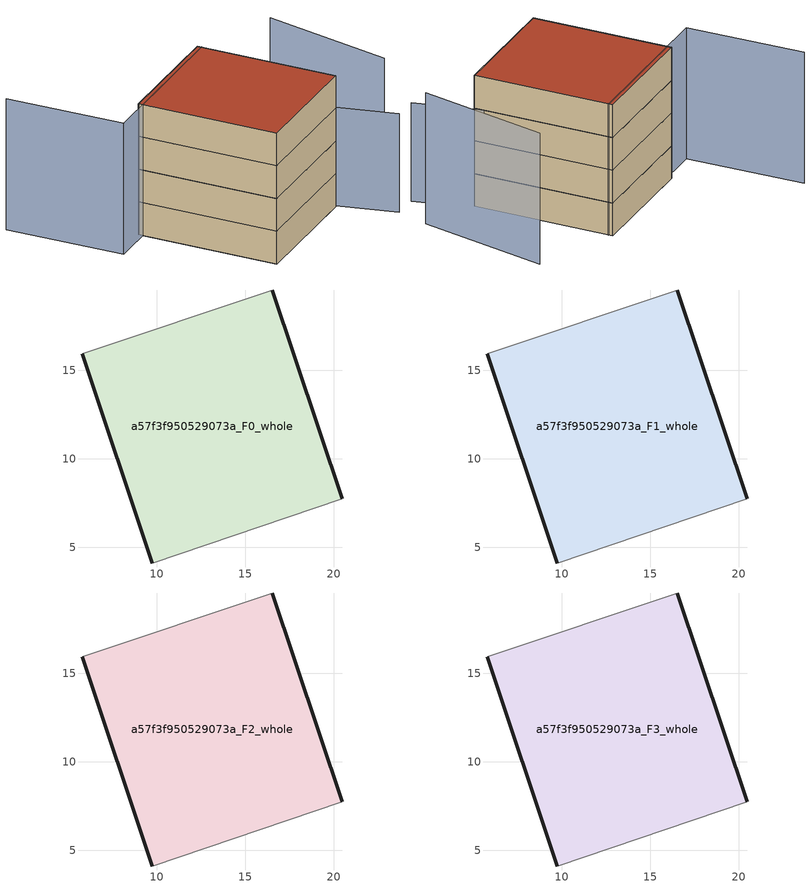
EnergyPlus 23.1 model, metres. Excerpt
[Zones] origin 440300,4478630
a57f3f950529073a_F0_whole
 floor ground (EU_floor_Construction): 20.49,7.72 16.52,19.53 5.78,15.92 9.75,4.11 z0
 wall outside (EU_wall_Construction): 16.52,19.53 20.49,7.72 / 9.75,4.11 5.78,15.92 z0:3
 wall adiabatic (EU_wall_Construction): 5.78,15.92 16.52,19.53 / 20.49,7.72 9.75,4.11 z0:3
a57f3f950529073a_F1_whole
 floor to a57f3f950529073a_F0_whole (EU_floor_Construction): 20.49,7.72 16.52,19.53 5.78,15.92 9.75,4.11 z3
 wall outside (EU_wall_Construction): 16.52,19.53 20.49,7.72 / 9.75,4.11 5.78,15.92 z3:6
 wall adiabatic (EU_wall_Construction): 5.78,15.92 16.52,19.53 / 20.49,7.72 9.75,4.11 z3:6
a57f3f950529073a_F2_whole
 floor to a57f3f950529073a_F1_whole (EU_floor_Construction): 20.49,7.72 16.52,19.53 5.78,15.92 9.75,4.11 z6
 wall outside (EU_wall_Construction): 16.52,19.53 20.49,7.72 / 9.75,4.11 5.78,15.92 z6:9
 wall adiabatic (EU_wall_Construction): 5.78,15.92 16.52,19.53 / 20.49,7.72 9.75,4.11 z6:9
a57f3f950529073a_F3_whole
 floor to a57f3f950529073a_F2_whole (EU_floor_Construction): 20.49,7.72 16.52,19.53 5.78,15.92 9.75,4.11 z9
 wall outside (EU_wall_Construction): 16.52,19.53 20.49,7.72 / 9.75,4.11 5.78,15.92 z9:12
 wall adiabatic (EU_wall_Construction): 5.78,15.92 16.52,19.53 / 20.49,7.72 9.75,4.11 z9:12
 roof outside (EU_roof_Construction): 16.52,19.53 20.49,7.72 9.75,4.11 5.78,15.92 z12
shading: 18.05,12.11 23.35,3.33 z0:9; 16.71,19.22 2.4,14.35 / 2.4,14.35 -1,24.36 / 25.46,7.02 24.28,18.71 z0:12
[Building]
EU S2 Campaign: North Axis=0; Terrain=City; Solar Distribution=FullExterior
[Site:Location]
Madrid: Latitude=40.5; Longitude=-3.5; Time Zone=1; Elevation=609
[SizingPeriod:WeatherFileDays]
AnnualSizingPeriod: Begin Month=1; Begin Day of Month=1; End Month=12; End Day of Month=31; Day of Week for Start Day=Monday; Use Weather File Daylight Saving Period=No; Use Weather File Rain and Snow Indicators=No
[MATERIAL]
EU_InternalMass_Material: Roughness=MediumRough; Thickness=0.1; Conductivity=1; Density=1800; Specific Heat=900; Thermal Absorptance=0.9; Solar Absorptance=0.7; Visible Absorptance=0.7
[MATERIAL:NOMASS] Roughness=MediumRough; Thermal Absorptance=0.9; Solar Absorptance=0.7; Visible Absorptance=0.7
Name | Thermal Resistance
EU_wall_NoMass | 1.60022
EU_roof_NoMass | 1.57597
EU_floor_NoMass | 0.470652
[CONSTRUCTION]
EU_wall_Construction: EU_wall_NoMass
EU_roof_Construction: EU_roof_NoMass
EU_floor_Construction: EU_floor_NoMass
EU_InternalMass_Construction: EU_InternalMass_Material
[ZONE] Type=1; Multiplier=1; Ceiling Height=autocalculate; Volume=423.462; Floor Area=autocalculate; Part of Total Floor Area=Yes
a57f3f950529073a_F0_whole; a57f3f950529073a_F1_whole; a57f3f950529073a_F2_whole; a57f3f950529073a_F3_whole
[INTERNALMASS] Construction=EU_InternalMass_Construction; Surface Area=141.154
Name | Zone or ZoneList
a57f3f950529073a_F0_whole_EU_InternalMass | a57f3f950529073a_F0_whole
a57f3f950529073a_F1_whole_EU_InternalMass | a57f3f950529073a_F1_whole
a57f3f950529073a_F2_whole_EU_InternalMass | a57f3f950529073a_F2_whole
a57f3f950529073a_F3_whole_EU_InternalMass | a57f3f950529073a_F3_whole
[OTHEREQUIPMENT] Fuel Type=Electricity; Design Level Calculation Method=Watts/Area; Power per Zone Floor Area=1; Fraction Latent=0; Fraction Radiant=0; Fraction Lost=0; Carbon Dioxide Generation Rate=0; EndUse Subcategory=EU_Step8_InternalGains
Name | Zone or ZoneList or Space or SpaceList | Schedule
EU_Step8_InternalGain_a57f3f950529073a_F0_whole_f000 | a57f3f950529073a_F0_whole | EU_Step8_GainSchedule_a57f3f950529073a_F0_whole_f000
EU_Step8_InternalGain_a57f3f950529073a_F1_whole_f000 | a57f3f950529073a_F1_whole | EU_Step8_GainSchedule_a57f3f950529073a_F1_whole_f000
EU_Step8_InternalGain_a57f3f950529073a_F2_whole_f000 | a57f3f950529073a_F2_whole | EU_Step8_GainSchedule_a57f3f950529073a_F2_whole_f000
EU_Step8_InternalGain_a57f3f950529073a_F3_whole_f000 | a57f3f950529073a_F3_whole | EU_Step8_GainSchedule_a57f3f950529073a_F3_whole_f000
[ZONEVENTILATION:DESIGNFLOWRATE] Schedule=EU_AlwaysOn; Design Flow Rate Calculation Method=AirChanges/Hour; Air Changes per Hour=0.480704; Ventilation Type=Natural; Fan Pressure Rise=0; Fan Total Efficiency=1; Constant Term Coefficient=1; Temperature Term Coefficient=0; Velocity Term Coefficient=0; Velocity Squared Term Coefficient=0; Minimum Indoor Temperature=-100; Maximum Indoor Temperature=100; Delta Temperature=-100; Minimum Outdoor Temperature=-100; Maximum Outdoor Temperature=100; Maximum Wind Speed=40
Name | Zone or ZoneList or Space or SpaceList
EU_ConstantAir_a57f3f950529073a_F0_whole | a57f3f950529073a_F0_whole
EU_ConstantAir_a57f3f950529073a_F1_whole | a57f3f950529073a_F1_whole
EU_ConstantAir_a57f3f950529073a_F2_whole | a57f3f950529073a_F2_whole
EU_ConstantAir_a57f3f950529073a_F3_whole | a57f3f950529073a_F3_whole
[HVACTEMPLATE:THERMOSTAT] Constant Heating Setpoint=20; Constant Cooling Setpoint=50
EU_HeatOnly_a57f3f950529073a_F0_whole; EU_HeatOnly_a57f3f950529073a_F1_whole; EU_HeatOnly_a57f3f950529073a_F2_whole; EU_HeatOnly_a57f3f950529073a_F3_whole
[HVACTEMPLATE:ZONE:IDEALLOADSAIRSYSTEM] System Availability Schedule=EU_AlwaysOn; Maximum Heating Supply Air Temperature=50; Minimum Cooling Supply Air Temperature=13; Maximum Heating Supply Air Humidity Ratio=0.0156; Minimum Cooling Supply Air Humidity Ratio=0.0077; Heating Limit=NoLimit; Cooling Limit=NoLimit; Heating Availability Schedule=EU_AlwaysOn; Cooling Availability Schedule=EU_CoolingOff; Dehumidification Control Type=ConstantSensibleHeatRatio; Cooling Sensible Heat Ratio=0.7; Dehumidification Setpoint=60; Humidification Control Type=None; Humidification Setpoint=30; Outdoor Air Method=None; Outdoor Air Flow Rate per Person=0.00944; Outdoor Air Flow Rate per Zone Floor Area=0; Outdoor Air Flow Rate per Zone=0; Demand Controlled Ventilation Type=None; Outdoor Air Economizer Type=NoEconomizer; Heat Recovery Type=None; Sensible Heat Recovery Effectiveness=0.7; Latent Heat Recovery Effectiveness=0.65
Name | Template Thermostat
a57f3f950529073a_F0_whole | EU_HeatOnly_a57f3f950529073a_F0_whole
a57f3f950529073a_F1_whole | EU_HeatOnly_a57f3f950529073a_F1_whole
a57f3f950529073a_F2_whole | EU_HeatOnly_a57f3f950529073a_F2_whole
a57f3f950529073a_F3_whole | EU_HeatOnly_a57f3f950529073a_F3_whole
[SIZING:ZONE] Zone Cooling Design Supply Air Temperature Input Method=SupplyAirTemperature; Zone Cooling Design Supply Air Temperature=13; Zone Heating Design Supply Air Temperature Input Method=SupplyAirTemperature; Zone Heating Design Supply Air Temperature=50; Zone Cooling Design Supply Air Humidity Ratio=0.008; Zone Heating Design Supply Air Humidity Ratio=0.008; Cooling Design Air Flow Method=DesignDay; Cooling Design Air Flow Rate=0; Cooling Minimum Air Flow per Zone Floor Area=0.000762; Cooling Minimum Air Flow=0; Cooling Minimum Air Flow Fraction=0.2; Heating Design Air Flow Method=DesignDay; Heating Design Air Flow Rate=0; Heating Maximum Air Flow per Zone Floor Area=0.002032; Heating Maximum Air Flow=0.141576; Heating Maximum Air Flow Fraction=0.3; Account for Dedicated Outdoor Air System=No; Dedicated Outdoor Air System Control Strategy=NeutralSupplyAir; Dedicated Outdoor Air Low Setpoint Temperature for Design=autosize; Dedicated Outdoor Air High Setpoint Temperature for Design=autosize; Zone Load Sizing Method=Sensible Load Only No Latent Load; Zone Latent Cooling Design Supply Air Humidity Ratio Input Method=HumidityRatioDifference; Zone Cooling Design Supply Air Humidity Ratio Difference=0.005; Zone Latent Heating Design Supply Air Humidity Ratio Input Method=HumidityRatioDifference; Zone Humidification Design Supply Air Humidity Ratio Difference=0.005
a57f3f950529073a_F0_whole; a57f3f950529073a_F1_whole; a57f3f950529073a_F2_whole; a57f3f950529073a_F3_whole
[SCHEDULE:CONSTANT]
Name | Hourly Value
EU_AlwaysOn | 1
EU_CoolingOff | 0
[SCHEDULE:FILE] Column Number=1; Rows to Skip at Top=0; Number of Hours of Data=8760; Column Separator=Comma; Interpolate to Timestep=No; Minutes per Item=60; Adjust Schedule for Daylight Savings=Yes
Name | File
EU_Step8_GainSchedule_a57f3f950529073a_F0_whole_f000 | ../../schedules/a57f3f950529073a/a57f3f950529073a_F0_whole_f000_gain.csv
EU_Step8_GainSchedule_a57f3f950529073a_F1_whole_f000 | ../../schedules/a57f3f950529073a/a57f3f950529073a_F1_whole_f000_gain.csv
EU_Step8_GainSchedule_a57f3f950529073a_F2_whole_f000 | ../../schedules/a57f3f950529073a/a57f3f950529073a_F2_whole_f000_gain.csv
EU_Step8_GainSchedule_a57f3f950529073a_F3_whole_f000 | ../../schedules/a57f3f950529073a/a57f3f950529073a_F3_whole_f000_gain.csv
